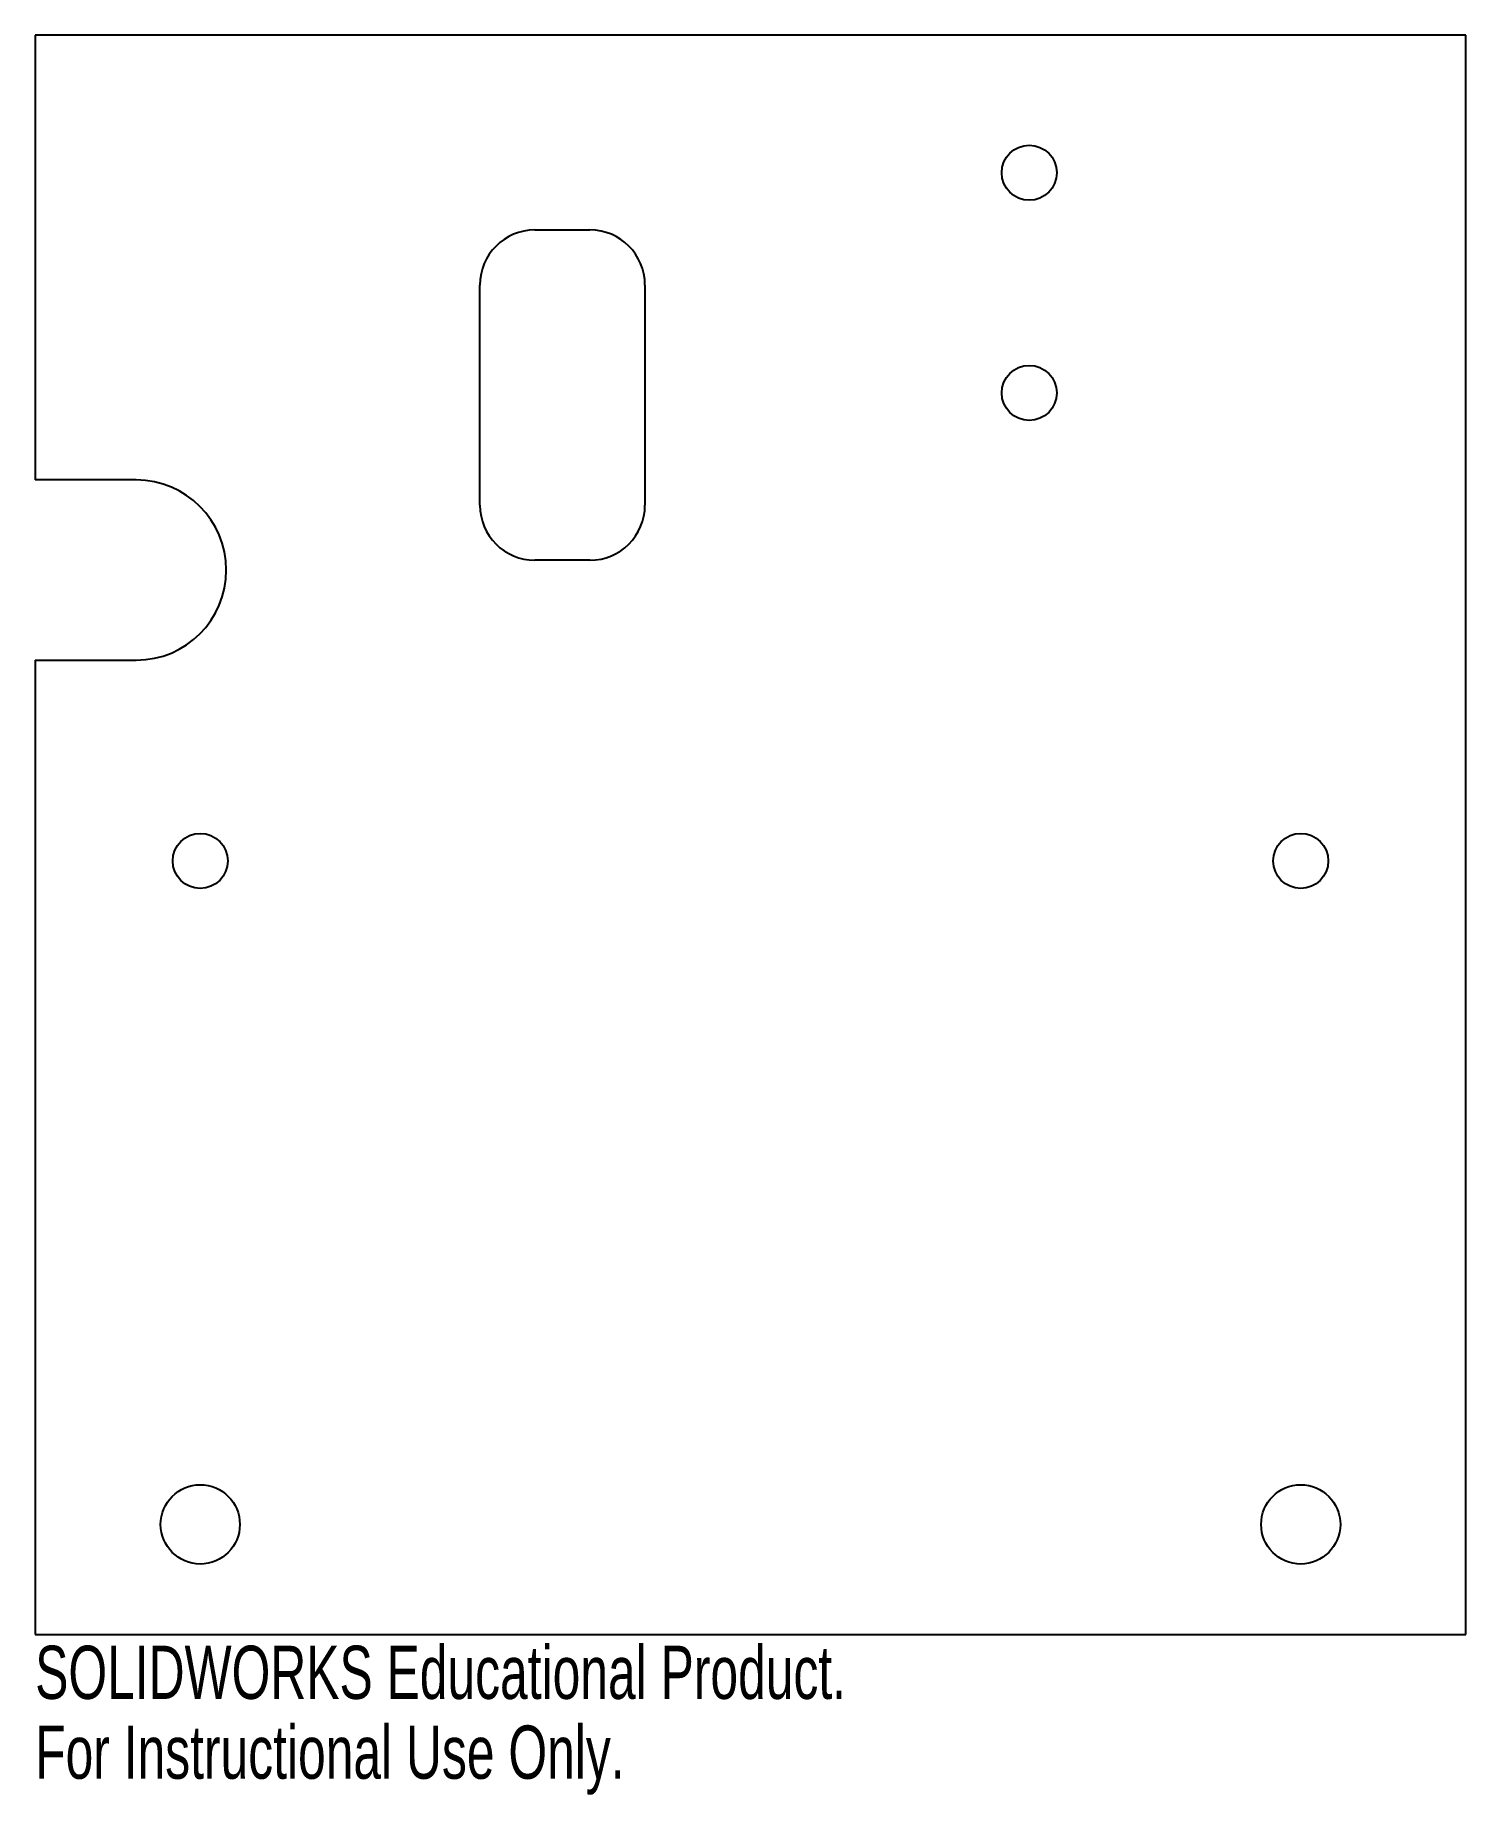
# Model space of a CAD drawing. Header units: millimetres. Extents: x -15 to 115, y -25 to 135.
import ezdxf

# ---------------------------------------------------------------- set-up
doc = ezdxf.new("R2010")
doc.units = ezdxf.units.MM
doc.styles.add('SLDTEXTSTYLE0', font='TXT', dxfattribs={"width": 0.7})

msp = doc.modelspace()

# ---------------------------------------------------------------- linework, layer by layer
at = {"color": 7, "linetype": 'Continuous', "lineweight": 25}
for p, q in [((115, 135.26), (-15, 135.26)), ((-15, 135.26), (-15, 94.86)), ((115, -10), (115, 135.26)), ((30.41, 117.57), (35.41, 117.57)), ((25.41, 92.57), (25.41, 112.57)), ((40.41, 112.57), (40.41, 92.57)), ((-5.81, 94.86), (-15, 94.86)), ((35.41, 87.57), (30.41, 87.57)), ((-15, 78.5), (-5.81, 78.5)), ((-15, 78.5), (-15, -10)), ((-15, -10), (115, -10))]:
    msp.add_line(p, q, dxfattribs=at)
for centre, radius in [((75.33, 122.77), 2.5), ((75.33, 102.77), 2.5), ((0, 60.26), 2.5), ((100, 60.26), 2.5), ((0, 0), 3.6), ((100, 0), 3.6)]:
    msp.add_circle(centre, radius, dxfattribs=at)
for centre, radius, start, end in [((30.41, 112.57), 5, 90, 180), ((35.41, 112.57), 5, 0, 90), ((-5.81, 86.68), 8.18, 270, 90), ((30.41, 92.57), 5, 180, 270), ((35.41, 92.57), 5, 270, 0)]:
    msp.add_arc(centre, radius, start, end, dxfattribs=at)

# ---------------------------------------------------------------- texts
at = {"color": 7, "linetype": 'Continuous', "char_height": 4.8336, "attachment_point": 1, "style": 'SLDTEXTSTYLE0'}
for s, insert in [('SOLIDWORKS Educational Product.', (-15, -11.02)), ('For Instructional Use Only.', (-15, -18.27))]:
    msp.add_mtext(s, dxfattribs=dict(at, insert=insert))

doc.saveas('drawing.dxf')
